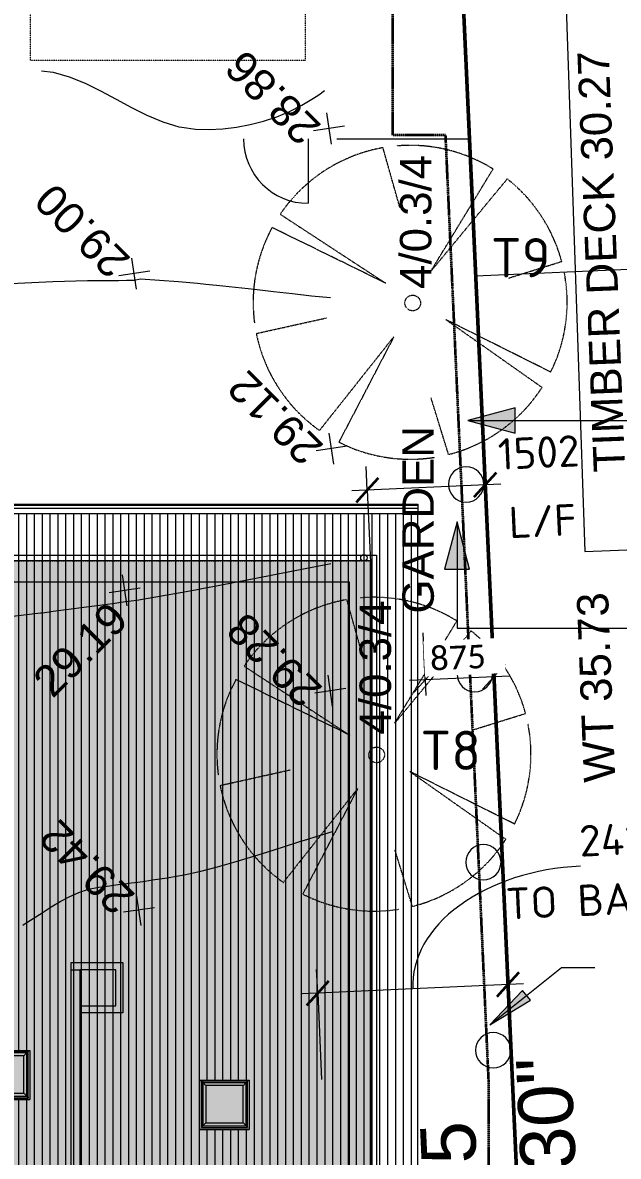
# Model space of a CAD drawing. Header units: millimetres. Extents: x 8828 to 55129, y -16380 to 46418.
# Drawn here: x 35149 to 42736, y 20711 to 35160 of the extents above; entities that cross this region are included whole.
import ezdxf

# ---------------------------------------------------------------- set-up
doc = ezdxf.new("R2010")
doc.units = ezdxf.units.MM
for name, pattern in [('Bewehrungsüberdeckungslinien', [3.2004, 1.6002, -1.6002]), ('Dash', [5, 3, -2]), ('Dash 2_5mm', [5, 2.5, -2.5]), ('Double Dash 3_8_', [25.4, 9.525, -3.175, 3.175, -3.175, 3.175, -3.175])]:
    doc.linetypes.add(name, pattern=pattern)
for name, color, linetype, lineweight in [('21522 - 49 Balls Head Road_ Waverton - DETAIL - Ver B_CLEAN_dwg', 8, 'Continuous', 9), ('A-ANNO-DIMS', 211, 'Continuous', 9), ('A-ANNO-DIMS-200', 211, 'Continuous', 9), ('A-CLNG', 13, 'Continuous', 9), ('A-DETL', 90, 'Continuous', 9), ('A-DETL-GENF', 92, 'Continuous', 9), ('A-DETL-MBND', 5, 'Continuous', 9), ('A-DETL-THIN', 151, 'Continuous', 9), ('A-GLAZ', 151, 'Continuous', 9), ('A-ROOF', 132, 'Continuous', 9), ('A-ROOF-OTLN', 132, 'Continuous', 9), ('A-ROOF-PATT', 132, 'Continuous', 9), ('A-SIGN', 13, 'Continuous', 9), ('A-WALL', 113, 'Continuous', 9), ('BDY', 250, 'Continuous', 25), ('BDY_LINE_BEARING', 7, 'Continuous', 9), ('BDY_LINE_DISTANCE', 7, 'Continuous', 9), ('BUILD', 7, 'Continuous', 9), ('DECK', 7, 'Continuous', 9), ('DECK_PT_HEIGHT', 7, 'Continuous', 9), ('demo trees', 7, 'Continuous', 9), ('DTM-01_Contours', 50, 'Continuous', 18), ('G-ANNO-TEXT', 231, 'Continuous', 9), ('GARDEN_PT_HEIGHT', 7, 'Continuous', 9), ('I-WALL', 2, 'Continuous', 9), ('TOPO', 7, 'Continuous', 9), ('TOPO_PT_HEIGHT', 7, 'Continuous', 9), ('WINDOW_PT_HEIGHT', 7, 'Continuous', 9)]:
    doc.layers.add(name, color=color, linetype=linetype, lineweight=lineweight)
doc.styles.add('Arial', font='arial.ttf', dxfattribs={"height": 400})
doc.styles.add('Arial_1', font='arial.ttf', dxfattribs={"height": 700})
doc.styles.add('Calibri', font='calibri.ttf', dxfattribs={"height": 300})
doc.styles.add('ISOCPEUR_1', font='ISOCPEUR.ttf', dxfattribs={"height": 500})
doc.styles.add('ISOCPEUR_2', font='ISOCPEUR.ttf', dxfattribs={"height": 400})
doc.dimstyles.new('1_5mm_Calibri_Orange', dxfattribs={"dimscale": 304.8, "dimtxt": 353.204527, "dimasz": 0.984252, "dimexe": 0.656168, "dimexo": 0.0625, "dimgap": 0, "dimtad": 1, "dimdec": 0, "dimzin": 0, "dimdsep": 46, "dimtxsty": 'Calibri', "dimblk1": 'OBLIQUE', "dimblk2": 'OBLIQUE', "dimsah": 1, "dimcen": 0.09, "dimdle": 0.656168, "dimazin": 0, "dimtfac": 1, "dimtdec": 4, "dimtix": 1, "dimtmove": 0, "dimatfit": 3, "dimfxl": 1.968504, "dimfxlon": 1, "dimtvp": 1, "dimtfill": 1, "dimtolj": 1, "dimtzin": 0, "dimarcsym": 2})
doc.dimstyles.new('BLUE_-_2_0mm_ISOCPEUR_2_1', dxfattribs={"dimscale": 304.8, "dimtxt": 401.101988, "dimasz": 0.984252, "dimexe": 0.984252, "dimexo": 0.0625, "dimgap": 0.19685, "dimtad": 1, "dimdec": 0, "dimzin": 0, "dimdsep": 46, "dimtxsty": 'ISOCPEUR_2', "dimblk1": 'OBLIQUE', "dimblk2": 'OBLIQUE', "dimsah": 1, "dimcen": 0.09, "dimdle": 0.656168, "dimazin": 0, "dimtfac": 1, "dimtdec": 4, "dimtix": 1, "dimtmove": 2, "dimatfit": 3, "dimfxl": 3.608924, "dimfxlon": 1, "dimtvp": 1, "dimtolj": 1, "dimtzin": 0, "dimarcsym": 2})
doc.dimstyles.new('PINK_-_2_0mm_ISOCPEUR_1', dxfattribs={"dimscale": 304.8, "dimtxt": 401.101988, "dimasz": 0.984252, "dimexe": 0.984252, "dimexo": 0.0625, "dimgap": 0.19685, "dimtad": 1, "dimdec": 0, "dimzin": 0, "dimdsep": 46, "dimtxsty": 'ISOCPEUR_2', "dimblk1": 'OBLIQUE', "dimblk2": 'OBLIQUE', "dimsah": 1, "dimcen": 0.09, "dimdle": 0.656168, "dimazin": 0, "dimtfac": 1, "dimtdec": 4, "dimtix": 1, "dimtmove": 1, "dimatfit": 3, "dimfxl": 3.608924, "dimfxlon": 1, "dimtvp": 1, "dimtolj": 1, "dimtzin": 0, "dimarcsym": 2})

# ---------------------------------------------------------------- blocks, each defined once
blk = doc.blocks.new('VELUX FS   deck mounted   fixed - C01-1726125-Site Plan')
at = {"layer": 'A-GLAZ'}
for p, q in [((34612, 21434), (34612, 22060)), ((34612, 22060), (35239, 22060)), ((34632, 22047), (34632, 21461)), ((35219, 22047), (34632, 22047)), ((34651, 22028), (34633, 22046)), ((34650, 22029), (34650, 21480)), ((35201, 22029), (34650, 22029)), ((34687, 21992), (34687, 21518)), ((35163, 21992), (34687, 21992)), ((35163, 21518), (35163, 21992)), ((35218, 22046), (35200, 22028)), ((35201, 21480), (35201, 22029)), ((35219, 21461), (35219, 22047)), ((35239, 22060), (35239, 21434)), ((35239, 21434), (34612, 21434)), ((34612, 21434), (34612, 21434)), ((34612, 21434), (35239, 21434)), ((34632, 21461), (34632, 21457)), ((34632, 21457), (35219, 21457)), ((34651, 21481), (34633, 21462)), ((34650, 21480), (35201, 21480)), ((34650, 21480), (34650, 21480)), ((34650, 21480), (35201, 21480)), ((34687, 21518), (35163, 21518)), ((35200, 21481), (35218, 21462)), ((35201, 21480), (35201, 21480)), ((35219, 21461), (35219, 21457)), ((35239, 21434), (35239, 21434))]:
    blk.add_line(p, q, dxfattribs=at)
for points in [[(34633, 22046), (34632, 22046), (34632, 22046), (34632, 22046), (34632, 22046), (34632, 22047), (34632, 22047), (34632, 22047)], [(34632, 22047), (34632, 22047), (34632, 22047), (34632, 22047)], [(34687, 21992), (34684, 21996), (34676, 22004), (34663, 22016), (34656, 22024), (34652, 22028)], [(35199, 22028), (35195, 22024), (35187, 22016), (35175, 22004), (35167, 21996), (35163, 21992)], [(35219, 22047), (35219, 22047), (35219, 22047), (35219, 22047), (35219, 22046), (35219, 22046), (35219, 22046), (35218, 22046), (35218, 22046)], [(35219, 22047), (35219, 22047), (35219, 22047), (35219, 22046), (35219, 22046), (35219, 22046), (35218, 22046), (35218, 22046)], [(34633, 21462), (34632, 21462), (34632, 21462), (34632, 21462), (34632, 21462), (34632, 21462), (34632, 21461), (34632, 21461), (34632, 21461)], [(34687, 21518), (34684, 21514), (34676, 21506), (34663, 21494), (34656, 21486), (34652, 21482)], [(35163, 21518), (35167, 21514), (35175, 21506), (35187, 21494), (35195, 21486), (35199, 21482)], [(35218, 21462), (35218, 21462), (35219, 21462), (35219, 21462), (35219, 21462), (35219, 21462), (35219, 21461), (35219, 21461), (35219, 21461)]]:
    blk.add_open_spline(points, degree=3, dxfattribs=at)
for points, knots in [([(34652, 22028), (34652, 22028), (34651, 22028), (34651, 22028), (34651, 22029), (34650, 22029), (34650, 22029), (34650, 22029), (34650, 22029), (34650, 22029)], [0, 0, 0, 0, 0.2, 0.3, 0.4, 0.5, 0.6, 0.8, 1, 1, 1, 1]), ([(35201, 22029), (35201, 22029), (35201, 22029), (35201, 22029), (35201, 22029), (35200, 22029), (35200, 22028), (35200, 22028), (35199, 22028), (35199, 22028)], [-1, -1, -1, -1, -0.8, -0.6, -0.5, -0.4, -0.3, -0.2, 0, 0, 0, 0]), ([(34652, 21482), (34652, 21482), (34651, 21482), (34651, 21481), (34651, 21481), (34650, 21481), (34650, 21481), (34650, 21480), (34650, 21480), (34650, 21480)], [0, 0, 0, 0, 0.2, 0.3, 0.4, 0.5, 0.6, 0.8, 1, 1, 1, 1]), ([(35199, 21482), (35199, 21482), (35200, 21482), (35200, 21481), (35200, 21481), (35201, 21481), (35201, 21481), (35201, 21480), (35201, 21480), (35201, 21480)], [0, 0, 0, 0, 0.2, 0.3, 0.4, 0.5, 0.6, 0.8, 1, 1, 1, 1])]:
    blk.add_open_spline(points, degree=3, knots=knots, dxfattribs=at)
blk = doc.blocks.new('Downpipe - 450 Eave-1917949-Site Plan')
at = {"layer": 'A-SIGN'}
blk.add_circle((0, 40), 40, dxfattribs=at)
blk = doc.blocks.new('21522 - 49 Balls Head Road_ Waverton - DETAIL - Ver B_CLEAN_dwg_POINT_CROSS-2011375-Site Plan')
at = {"layer": 'TOPO', "color": 8}
for p, q in [((7724, -34015), (7666, -33619)), ((7497, -33846), (7893, -33787))]:
    blk.add_line(p, q, dxfattribs=at)
blk = doc.blocks.new('21522 - 49 Balls Head Road_ Waverton - DETAIL - Ver B_CLEAN_dwg_POINT_CROSS-2011376-Site Plan')
at = {"layer": 'TOPO', "color": 8}
for p, q in [((11798, -33834), (11739, -33438)), ((11571, -33665), (11967, -33607))]:
    blk.add_line(p, q, dxfattribs=at)
blk = doc.blocks.new('21522 - 49 Balls Head Road_ Waverton - DETAIL - Ver B_CLEAN_dwg_POINT_CROSS-2011377-Site Plan')
at = {"layer": 'TOPO', "color": 8}
for p, q in [((15837, -33956), (15778, -33560)), ((15610, -33787), (16005, -33728))]:
    blk.add_line(p, q, dxfattribs=at)
blk = doc.blocks.new('21522 - 49 Balls Head Road_ Waverton - DETAIL - Ver B_CLEAN_dwg_POINT_CROSS-2011393-Site Plan')
at = {"layer": 'TOPO', "color": 8}
for p, q in [((17686, -36436), (17627, -36040)), ((17458, -36268), (17854, -36209))]:
    blk.add_line(p, q, dxfattribs=at)
blk = doc.blocks.new('21522 - 49 Balls Head Road_ Waverton - DETAIL - Ver B_CLEAN_dwg_POINT_CROSS-2011394-Site Plan')
at = {"layer": 'TOPO', "color": 8}
for p, q in [((13606, -36467), (13547, -36072)), ((13378, -36299), (13774, -36240))]:
    blk.add_line(p, q, dxfattribs=at)
blk = doc.blocks.new('21522 - 49 Balls Head Road_ Waverton - DETAIL - Ver B_CLEAN_dwg_POINT_CROSS-2011395-Site Plan')
at = {"layer": 'TOPO', "color": 8}
for p, q in [((10518, -36453), (10459, -36057)), ((10291, -36284), (10687, -36226))]:
    blk.add_line(p, q, dxfattribs=at)
blk = doc.blocks.new('21522 - 49 Balls Head Road_ Waverton - DETAIL - Ver B_CLEAN_dwg-1460006-Site Plan')
at = {"layer": 'BDY', "color": 1, "lineweight": 50, "flags": 128}
blk.add_lwpolyline([(-19731, -23642), (-13236, -39427), (29176, -37495), (21186, -23642)], close=True, dxfattribs=at)
at = {"layer": 'BUILD', "color": 8}
blk.add_line((12263, -39497), (12303, -40503), dxfattribs=at)
at = {"layer": 'DECK', "color": 8}
blk.add_line((19934, -39235), (12263, -39497), dxfattribs=at)
at = {"layer": 'demo trees', "color": 10, "linetype": 'Bewehrungsüberdeckungslinien'}
for p, q in [((9283, -34850), (9482, -35745)), ((15043, -35310), (15242, -36205)), ((10891, -36679), (11651, -36465)), ((16651, -37140), (17411, -36925)), ((7741, -37300), (8464, -37077)), ((13502, -37760), (14225, -37537)), ((9988, -38059), (10201, -38742)), ((15748, -38520), (15962, -39202))]:
    blk.add_line(p, q, dxfattribs=at)
at = {"layer": 'demo trees', "color": 10, "linetype": 'Bewehrungsüberdeckungslinien', "flags": 128}
for points in [[(10804, -35155), (9924, -36500), (10634, -35052)], [(16564, -35616), (15684, -36960), (16394, -35512)], [(8047, -35657), (9240, -36601), (7898, -35903)], [(13807, -36117), (15000, -37062), (13658, -36363)], [(11253, -38047), (10076, -37074), (11379, -37867)], [(8791, -38602), (9460, -37267), (8596, -38491)], [(17013, -38507), (15837, -37535), (17140, -38328)], [(14551, -39062), (15220, -37727), (14356, -38952)]]:
    blk.add_lwpolyline(points, dxfattribs=at)
at = {"layer": 'demo trees', "color": 10, "linetype": 'Bewehrungsüberdeckungslinien'}
for centre in [(9672, -36844), (15432, -37304)]:
    blk.add_circle(centre, 100, dxfattribs=at)
for centre, start, end in [((9681, -36810), 61.5956, 97.6957), ((9681, -36810), 101.472, 144.7723), ((9681, -36810), 10.0465, 55.8464), ((15441, -37271), 101.472, 144.7723), ((15441, -37271), 61.5956, 97.6957), ((15441, -37271), 10.0465, 55.8464), ((9681, -36810), 153.0591, 189.0591), ((15441, -37271), 153.0591, 189.0591), ((9681, -36810), 328.1572, 4.957), ((15441, -37271), 328.1572, 4.957), ((9681, -36810), 194.2611, 237.1615), ((15441, -37271), 194.2611, 237.1615), ((9681, -36810), 285.117, 321.8171), ((15441, -37271), 285.117, 321.8171), ((9681, -36810), 243.6308, 281.1306), ((15441, -37271), 243.6308, 281.1306)]:
    blk.add_arc(centre, 2000, start, end, dxfattribs=at)
at = {"layer": 'DTM-01_Contours', "color": 8, "lineweight": 9}
blk.add_line((18087, -36107), (18140, -36182), dxfattribs=at)
at = {"layer": 'DTM-01_Contours', "color": 8, "lineweight": 9, "flags": 128}
for points in [[(11328, -27386), (11319, -27427), (11252, -27724), (11228, -27822), (11204, -27921), (11180, -28019), (11157, -28118), (11135, -28217), (11117, -28317), (11101, -28416), (11091, -28516), (11086, -28616), (11088, -28717), (11109, -29079), (11134, -29441), (11163, -29803), (11196, -30165), (11482, -32565)], [(15656, -31831), (15683, -32275), (15704, -32719), (15718, -33163), (15719, -33262), (15720, -33361), (15720, -33459), (15720, -33558), (15721, -33657), (15725, -33755), (15738, -33836), (15724, -34079), (15706, -34321), (15684, -34563), (15674, -34669)], [(7502, -32336), (7513, -32355), (7586, -32469), (7661, -32583), (7734, -32697), (7803, -32813), (7865, -32930), (7918, -33051), (7959, -33175), (7986, -33304), (7997, -33387), (8008, -33469), (8019, -33552), (8030, -33635), (8041, -33718), (8052, -33801), (8065, -33895), (8078, -33988), (8092, -34082), (8106, -34175), (8110, -34199)], [(11482, -32565), (11485, -32592), (11503, -32724), (11520, -32855), (11537, -32986), (11555, -33117), (11572, -33249), (11590, -33380), (11608, -33511), (11626, -33642), (11636, -33716), (11646, -33790), (11657, -33864), (11699, -34104), (11742, -34345), (11786, -34585), (11792, -34616)], [(18391, -32577), (18373, -32724), (18315, -32930), (18233, -33131), (18135, -33329), (18029, -33525), (17923, -33721), (17824, -33919), (17740, -34120), (17679, -34326), (17674, -34362)], [(8110, -34199), (8144, -34391), (8191, -34604), (8244, -34816), (8304, -35027), (8367, -35237), (8433, -35447), (8501, -35656), (8568, -35865), (8600, -35967)], [(17674, -34362), (17648, -34538), (17644, -34710), (17652, -34884), (17673, -35059), (17706, -35233), (17750, -35404), (17806, -35572), (17873, -35735), (17952, -35892), (18041, -36041), (18087, -36107)], [(11792, -34616), (11831, -34825), (11877, -35064), (11924, -35304), (11970, -35544), (12017, -35783), (12064, -36023), (12110, -36263)], [(15674, -34669), (15660, -34805), (15635, -35047), (15607, -35288), (15580, -35530), (15552, -35771), (15525, -36013), (15500, -36255)], [(8600, -35967), (8634, -36074), (8697, -36284)]]:
    blk.add_lwpolyline(points, dxfattribs=at)
for name in ['21522 - 49 Balls Head Road_ Waverton - DETAIL - Ver B_CLEAN_dwg_POINT_CROSS-2011376-Site Plan', '21522 - 49 Balls Head Road_ Waverton - DETAIL - Ver B_CLEAN_dwg_POINT_CROSS-2011375-Site Plan', '21522 - 49 Balls Head Road_ Waverton - DETAIL - Ver B_CLEAN_dwg_POINT_CROSS-2011377-Site Plan', '21522 - 49 Balls Head Road_ Waverton - DETAIL - Ver B_CLEAN_dwg_POINT_CROSS-2011395-Site Plan', '21522 - 49 Balls Head Road_ Waverton - DETAIL - Ver B_CLEAN_dwg_POINT_CROSS-2011394-Site Plan', '21522 - 49 Balls Head Road_ Waverton - DETAIL - Ver B_CLEAN_dwg_POINT_CROSS-2011393-Site Plan']:
    blk.add_blockref(name, (0, 0))
at = {"layer": 'BDY_LINE_BEARING', "insert": (3441, -38725), "char_height": 700, "width": 5656.08, "attachment_point": 2, "rotation": 2.6083, "line_spacing_factor": 0.941778, "style": 'Arial_1'}
blk.add_mtext('275°51\'30"', dxfattribs=at)
at = {"layer": 'BDY_LINE_DISTANCE', "insert": (3490, -37462), "char_height": 700, "width": 3582.19, "attachment_point": 2, "rotation": 2.6083, "line_spacing_factor": 0.941778, "style": 'Arial_1'}
blk.add_mtext('42.455', dxfattribs=at)
at = {"layer": 'DECK_PT_HEIGHT', "insert": (13269, -39610), "char_height": 400, "width": 6415.12, "attachment_point": 1, "rotation": 2.2378, "line_spacing_factor": 0.941778, "style": 'Arial'}
blk.add_mtext('TIMBER DECK 30.27', dxfattribs=at)
at = {"layer": 'demo trees', "linetype": 'Bewehrungsüberdeckungslinien', "char_height": 400, "line_spacing_factor": 0.941778, "style": 'Arial'}
for s, insert, width, attachment_point in [('4/0.3/4', (9932, -36627), 2046.96, 1), ('4/0.3/4', (15611, -37141), 2046.96, 1), ('GARDEN', (12668, -37172), 2850.08, 2)]:
    blk.add_mtext(s, dxfattribs=dict(at, insert=insert, width=width, attachment_point=attachment_point))
at = {"layer": 'GARDEN_PT_HEIGHT', "char_height": 400, "width": 1674.79, "attachment_point": 1, "rotation": 45, "line_spacing_factor": 0.941778, "style": 'Arial'}
for s, insert in [('29.28', (10242, -35890)), ('28.86', (17410, -35873)), ('29.12', (13330, -35904))]:
    blk.add_mtext(s, dxfattribs=dict(at, insert=insert))
at = {"layer": 'TOPO_PT_HEIGHT', "char_height": 400, "width": 1674.79, "attachment_point": 1, "line_spacing_factor": 0.941778, "style": 'Arial'}
for s, insert, rotation in [('29.19', (10663, -32434), 315), ('29.42', (7602, -33504), 45), ('29.00', (15714, -33445), 45)]:
    blk.add_mtext(s, dxfattribs=dict(at, insert=insert, rotation=rotation))
at = {"layer": 'WINDOW_PT_HEIGHT', "insert": (9315, -39485), "char_height": 400, "width": 2894.15, "attachment_point": 1, "rotation": 2.2144, "line_spacing_factor": 0.941778, "style": 'Arial'}
blk.add_mtext('WT 35.73', dxfattribs=at)
blk = doc.blocks.new('DIMBLOCK3-Site Plan')
at = {"layer": 'A-ANNO-DIMS-200'}
for p, q in [((39539, 29202), (39526, 29502)), ((41040, 29270), (41026, 29570)), ((41239, 29280), (39340, 29193)), ((39539, 29202), (39589, 28103)), ((41040, 29270), (41090, 28172))]:
    blk.add_line(p, q, dxfattribs=at)
at = {"layer": 'A-ANNO-DIMS-200', "lineweight": 35}
for p, q in [((39539, 29202), (39682, 29359)), ((41040, 29270), (41183, 29427)), ((39539, 29202), (39396, 29045)), ((41040, 29270), (40897, 29114))]:
    blk.add_line(p, q, dxfattribs=at)
at = {"layer": 'A-ANNO-DIMS-200', "color": 0, "char_height": 400, "attachment_point": 1, "rotation": 2.6083, "line_spacing_factor": 1.135194, "style": 'ISOCPEUR_2'}
for s, insert, width in [('1502', (41193, 29859), 1244.17), ('L/F', (41331, 28988), 1008.05)]:
    blk.add_mtext(s, dxfattribs=dict(at, insert=insert, width=width))
blk = doc.blocks.new('_Oblique')
at = {"color": 0, "linetype": 'ByBlock', "lineweight": -2}
blk.add_line((-0.5, -0.5), (0.5, 0.5), dxfattribs=at)
blk = doc.blocks.new('DIMBLOCK8-Site Plan')
at = {"layer": 'A-ANNO-DIMS-200'}
for p, q in [((41330, 22901), (41316, 23201)), ((38907, 22791), (38893, 23091)), ((41530, 22911), (38707, 22782)), ((41330, 22901), (41380, 21803)), ((38907, 22791), (38957, 21692))]:
    blk.add_line(p, q, dxfattribs=at)
at = {"layer": 'A-ANNO-DIMS-200', "lineweight": 35}
for p, q in [((41330, 22901), (41473, 23058)), ((38907, 22791), (39050, 22948)), ((41330, 22901), (41187, 22745)), ((38907, 22791), (38764, 22634))]:
    blk.add_line(p, q, dxfattribs=at)
at = {"layer": 'A-ANNO-DIMS-200'}
blk.add_ellipse((42319, 22947), major_axis=(2201, 100), ratio=0.664126, start_param=1.570796, end_param=3.141593, dxfattribs=at)
at = {"layer": 'A-ANNO-DIMS-200', "color": 0, "char_height": 400, "attachment_point": 1, "rotation": 2.6083, "line_spacing_factor": 1.135194, "style": 'ISOCPEUR_2'}
for s, insert, width in [('2425', (42229, 24929), 1389.48), ('TO BALCONY', (41292, 24128), 3723.44)]:
    blk.add_mtext(s, dxfattribs=dict(at, insert=insert, width=width))
blk = doc.blocks.new('DIMBLOCK19-Site Plan')
at = {"layer": 'A-ANNO-DIMS-200'}
for p, q in [((40277, 26784), (40250, 27384)), ((41151, 26824), (41142, 27024)), ((40277, 26784), (40420, 26941)), ((41151, 26824), (41294, 26981)), ((41351, 26833), (40077, 26775)), ((40277, 26784), (40134, 26627)), ((40277, 26784), (40286, 26584)), ((41151, 26824), (41008, 26667)), ((41151, 26824), (41178, 26225))]:
    blk.add_line(p, q, dxfattribs=at)
at = {"layer": 'A-ANNO-DIMS-200', "color": 0, "insert": (40331, 27203), "char_height": 300, "width": 875.48, "attachment_point": 1, "rotation": 2.6083, "line_spacing_factor": 1.158048, "style": 'Calibri', "bg_fill": 3, "box_fill_scale": 1.25, "bg_fill_color": 9, "bg_fill_true_color": 13158600, "bg_fill_transparency": 0}
blk.add_mtext('875', dxfattribs=at)

msp = doc.modelspace()

# ---------------------------------------------------------------- hatches: boundary and pattern name
at = {"layer": 'A-DETL-GENF'}
h = msp.add_hatch(color=254, dxfattribs=at)
h.paths.add_polyline_path([(27975.4, 9589.5), (39985.4, 9589.5), (39985.4, 16319.5), (39580.4, 16319.5), (39580.4, 28299.5), (27975.4, 28299.5), (27975.4, 17949.5), (30615.4, 17949.5), (30615.4, 15739.5), (27975.4, 15739.5), (27975.4, 10353.7)])
h.paths.add_polyline_path([(30797.9, 15989.5), (30797.9, 17699.5), (30822.9, 17699.5), (30822.9, 15989.5)])
at = {"layer": 'A-ROOF-PATT'}
h = msp.add_hatch(dxfattribs=at)
h.set_pattern_fill('FP_5', color=256, style=0, pattern_type=2)
h.set_pattern_definition([(270, (0, 247.58), (100, 6e-15), [])])
h.paths.add_polyline_path([(39667.6, 16179.5), (40180.4, 16179.5), (40180.4, 28899.5), (33955.4, 28899.5), (33955.4, 25899.5), (27375.4, 25899.5), (27375.4, 17949.5), (30100.4, 17949.5), (30100.4, 18719.5), (34065.4, 18719.5), (34065.4, 20579.4), (39005.4, 20579.4), (39005.4, 18719.5), (39560.4, 18719.5), (39560.4, 16179.5)])
h.paths.add_polyline_path([(38964.7, 18719.5), (38990.4, 18719.5), (38990.4, 20529.4), (38960.4, 20529.4), (38960.4, 18719.5)])
h.paths.add_polyline_path([(34080.4, 18719.5), (34110.4, 18719.5), (34110.4, 20529.4), (34080.4, 20529.4), (34080.4, 19370.2)])
h.paths.add_polyline_path([(37558.9, 21054.3), (37406.8, 21054.5), (37406.8, 21679.8), (38034.5, 21679.8), (38034.5, 21054.3), (37559.8, 21054.3)])
h.paths.add_polyline_path([(35208.2, 21434.3), (34611.6, 21434.5), (34611.6, 22059.8), (35239.3, 22059.8), (35239.3, 21434.3)])
at = {"layer": 'G-ANNO-TEXT'}
for points in [[(40821.1, 30090.7), (41421.1, 29930), (41421.1, 30251.5)], [(40681.3, 28796.4), (40520.6, 28196.4), (40842.1, 28196.4)], [(41097.7, 22388), (41615.7, 22701), (41517.1, 22824.4)]]:
    msp.add_hatch(color=7, dxfattribs=at).paths.add_polyline_path(points)

# ---------------------------------------------------------------- linework, layer by layer
at = {"layer": 'A-CLNG'}
for p, q in [((35765.4, 23089.5), (35765.4, 23179.5)), ((35765.4, 23179.5), (36425.4, 23179.5)), ((36425.4, 23179.5), (36425.4, 22539.5)), ((36425.4, 22539.5), (35875.4, 22539.5))]:
    msp.add_line(p, q, dxfattribs=at)
at = {"layer": 'A-DETL', "lineweight": 35}
msp.add_line((42240.1, 2919.1), (40308, 45331.1), dxfattribs=at)
at = {"layer": 'A-DETL', "linetype": 'Dash 2_5mm', "lineweight": 18}
for p, q in [((35249, 34677.6), (35249, 40277.6)), ((38749, 40277.6), (38749, 34677.6)), ((38749, 34677.6), (35249, 34677.6)), ((34555.4, 28299.5), (39580.4, 28299.5)), ((39580.4, 28299.5), (39580.4, 16319.5))]:
    msp.add_line(p, q, dxfattribs=at)
at = {"layer": 'A-DETL', "linetype": 'Double Dash 3_8_', "lineweight": 35}
for p, q in [((39864.5, 33728.4), (39864.5, 38367.7)), ((40536.3, 33728.4), (39864.5, 33728.4)), ((41085.4, 21673.4), (40536.3, 33728.4)), ((41085.4, 3525.2), (41085.4, 21673.4))]:
    msp.add_line(p, q, dxfattribs=at)
at = {"layer": 'A-DETL', "linetype": 'Dash', "lineweight": 35}
msp.add_circle((31142.9, 39356.5), 5400, dxfattribs=at)
at = {"layer": 'A-DETL-MBND'}
for centre, start, end in [((40797.4, 29274.5), 0, 180), ((40797.4, 29274.5), 180, 360), ((40907.6, 26857), 0, 180), ((40907.6, 26857), 180, 360), ((41016.8, 24459.4), 0, 180), ((41016.8, 24459.4), 180, 360), ((41142.4, 22062.7), 0, 180), ((41142.4, 22062.7), 180, 360)]:
    msp.add_arc(centre, 225, start, end, dxfattribs=at)
at = {"layer": 'A-DETL-THIN'}
for p, q in [((38783.4, 33677.6), (38783.4, 32857.6)), ((39149, 33677.6), (40838.9, 33677.6)), ((40918.4, 31931.5), (45226.1, 32127.8)), ((39580.4, 28299.5), (27975.4, 28299.5)), ((39580.4, 16319.5), (39580.4, 28299.5))]:
    msp.add_line(p, q, dxfattribs=at)
msp.add_arc((38783.4, 33677.6), 820, 180, 270, dxfattribs=at)
at = {"layer": 'A-ROOF'}
for p, q in [((40180.4, 28899.5), (33955.4, 28899.5)), ((40180.4, 16179.5), (40180.4, 28899.5))]:
    msp.add_line(p, q, dxfattribs=at)
at = {"layer": 'A-ROOF-OTLN'}
for p, q in [((33955.4, 29024.5), (40180.4, 29024.5)), ((33955.4, 29011.8), (40180.4, 29011.8)), ((33955.4, 29009.4), (40180.4, 29009.4)), ((33955.4, 28971.3), (40180.4, 28971.3)), ((33955.4, 28902.6), (40180.4, 28902.6)), ((40180.4, 29024.5), (40180.4, 28899.5))]:
    msp.add_line(p, q, dxfattribs=at)
at = {"layer": 'A-WALL'}
for p, q in [((27900.4, 28374.5), (39655.4, 28374.5)), ((39655.4, 28374.5), (39655.4, 16924.5)), ((39580.4, 28299.5), (27975.4, 28299.5)), ((39580.4, 28299.5), (39580.4, 16229.5)), ((39310.4, 28029.5), (34825.4, 28029.5)), ((39310.4, 18719.5), (39310.4, 28029.5)), ((35765.4, 20579.5), (35765.4, 23089.5)), ((35765.4, 23089.5), (35875.4, 23089.5)), ((35875.4, 23089.5), (35875.4, 20579.5))]:
    msp.add_line(p, q, dxfattribs=at)
at = {"layer": 'G-ANNO-TEXT', "color": 7}
for p, q in [((41421.1, 30251.5), (40821.1, 30090.7)), ((41421.1, 29930), (41421.1, 30251.5)), ((40821.1, 30090.7), (41421.1, 29930)), ((40821.1, 30090.7), (43143.7, 30090.7)), ((40681.3, 28796.4), (40520.6, 28196.4)), ((40842.1, 28196.4), (40681.3, 28796.4)), ((40681.3, 28796.4), (40681.3, 27440.7)), ((40520.6, 28196.4), (40842.1, 28196.4)), ((40681.3, 27440.7), (43631.3, 27440.7)), ((41097.7, 22388), (42011.6, 23118.6)), ((42011.6, 23118.6), (42438.5, 23118.6)), ((41517.1, 22824.4), (41097.7, 22388)), ((41097.7, 22388), (41615.7, 22701)), ((41615.7, 22701), (41517.1, 22824.4))]:
    msp.add_line(p, q, dxfattribs=at)
at = {"layer": 'I-WALL'}
for p, q in [((36335.4, 23089.5), (35875.4, 23089.5)), ((36335.4, 22629.5), (36335.4, 23089.5)), ((35875.4, 22629.5), (36335.4, 22629.5))]:
    msp.add_line(p, q, dxfattribs=at)

# ---------------------------------------------------------------- block references
at = {"layer": '21522 - 49 Balls Head Road_ Waverton - DETAIL - Ver B_CLEAN_dwg', "rotation": 89.9999999999999}
msp.add_blockref('21522 - 49 Balls Head Road_ Waverton - DETAIL - Ver B_CLEAN_dwg-1460006-Site Plan', (2813.2, 16155.2), dxfattribs=at)
at = {"layer": 'A-GLAZ'}
for p in [(0, 0), (2795.2, -380)]:
    msp.add_blockref('VELUX FS   deck mounted   fixed - C01-1726125-Site Plan', p, dxfattribs=at)
at = {"layer": 'A-SIGN'}
msp.add_blockref('Downpipe - 450 Eave-1917949-Site Plan', (39494.9, 28299.5), dxfattribs=at)

# ---------------------------------------------------------------- texts
at = {"layer": 'G-ANNO-TEXT', "color": 1, "char_height": 500, "width": 913.924, "attachment_point": 1, "style": 'ISOCPEUR_1'}
for s, insert in [('T9', (41111.2, 32414.9)), ('T8', (40214.1, 26135.3))]:
    msp.add_mtext(s, dxfattribs=dict(at, insert=insert))

# ---------------------------------------------------------------- dimensions: what is measured, and where the dimension line sits
at = {"layer": 'A-ANNO-DIMS'}
for base, p1, p2, text, dimstyle, override, picture, middle in [((39539.3, 29202.1), (41089.7, 28171.6), (39589.4, 28103.2), '<>\\XL/F', 'BLUE_-_2_0mm_ISOCPEUR_2_1', {"dimpost": '<>', "dimfxl": 1501.900337}, 'DIMBLOCK3-Site Plan', (41217, 29326.3)), ((38907, 22791.1), (41379.9, 21802.6), (38957, 21692.2), '<>\\XTO BALCONY', 'PINK_-_2_0mm_ISOCPEUR_1', {"dimpost": '<>', "dimfxl": 2425.353139}, 'DIMBLOCK8-Site Plan', (42252.9, 24395.7))]:
    dim = msp.add_linear_dim(base=base, p1=p1, p2=p2, angle=2.60833, text=text, dimstyle=dimstyle, override=override, dxfattribs=at)
    dim.commit()
    dim.dimension.update_dxf_attribs({"geometry": picture, "text_midpoint": middle, "dimtype": 160, "text_rotation": 2.60833})

# ---------------------------------------------------------------- next in the draw order: dimensions: what is measured, and where the dimension line sits
dim = msp.add_linear_dim(base=(40277, 26784.2), p1=(41178.4, 26224.6), p2=(40249.6, 27383.5), angle=2.60833, dimstyle='1_5mm_Calibri_Orange', override={"dimpost": '<>', "dimfxl": 1485.177392}, dxfattribs=at)
dim.commit()
dim.dimension.update_dxf_attribs({"geometry": 'DIMBLOCK19-Site Plan', "text_midpoint": (40707, 26957.6)})

doc.saveas('drawing.dxf')
